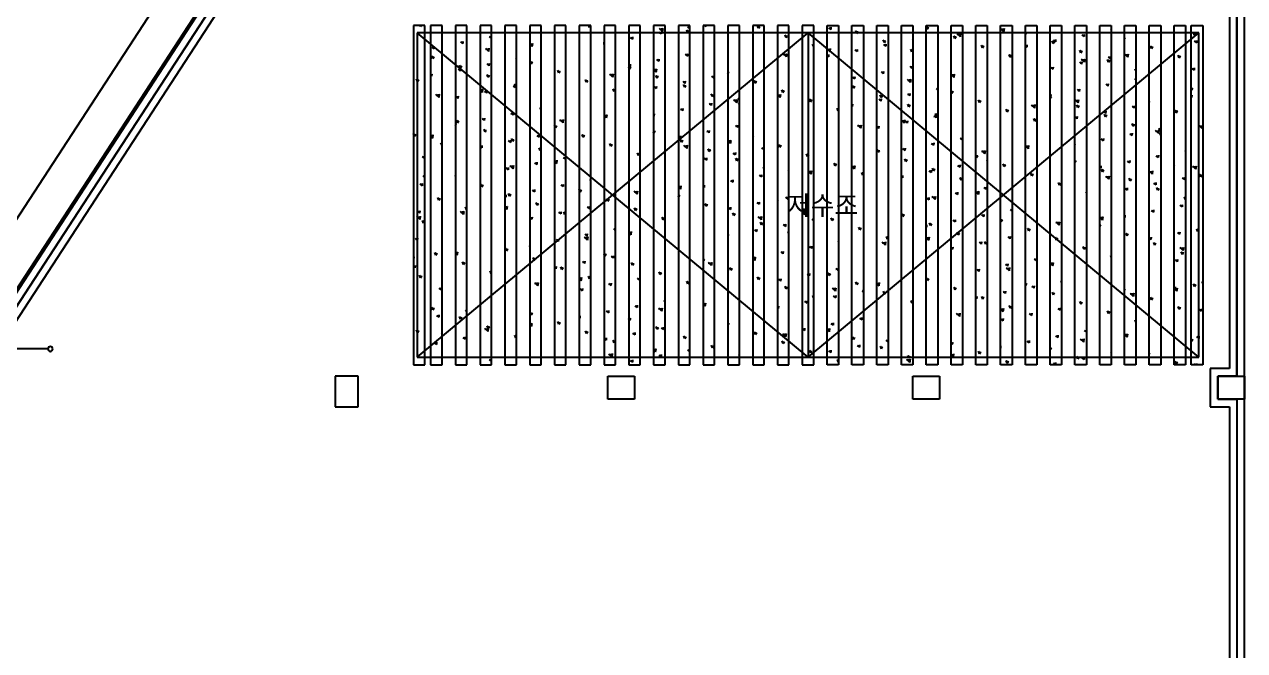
# Model space of a CAD drawing. Header units: millimetres. Extents: x -7718 to 421089, y 87466 to 341395.
# Drawn here: x 99750 to 131753, y 216916 to 233334 of the extents above; entities that cross this region are included whole.
import ezdxf
from ezdxf.enums import TextEntityAlignment as Align

# ---------------------------------------------------------------- set-up
doc = ezdxf.new("R2010")
doc.units = ezdxf.units.MM
doc.header["$LTSCALE"] = 200
doc.header["$MEASUREMENT"] = 0
doc.layers.add('e-plan', color=9, linetype='CONTINUOUS')
doc.layers.add('e-room-box', color=7, linetype='CONTINUOUS')
doc.styles.add('kiahn', font='HY울릉도L.TTF')

msp = doc.modelspace()

# ---------------------------------------------------------------- linework, layer by layer
at = {"layer": 'e-plan'}
for p, q in [((116967, 254959), (96652, 223795)), ((117509, 253959), (97534, 223317)), ((104889, 234509), (97578, 223293)), ((105128, 234509), (97755, 223197)), ((97755, 223197), (105128, 234509)), ((97931, 223102), (105236, 234309)), ((131553, 224109), (131553, 234109)), ((131553, 234109), (131553, 224109)), ((131753, 205409), (131753, 234109)), ((131353, 233909), (131353, 224309)), ((110253, 233309), (109953, 233309)), ((109953, 233309), (109953, 224409)), ((110138, 233277), (110126, 233309)), ((110138, 233277), (110159, 233309)), ((110170, 233304), (110157, 233309)), ((110253, 224409), (110253, 233309)), ((110703, 233309), (110403, 233309)), ((110403, 233309), (110403, 224409)), ((110703, 224409), (110703, 233309)), ((111353, 233309), (111053, 233309)), ((111053, 233309), (111053, 224409)), ((111353, 224409), (111353, 233309)), ((112003, 233309), (111703, 233309)), ((111703, 233309), (111703, 224409)), ((112003, 224409), (112003, 233309)), ((112653, 233309), (112353, 233309)), ((112353, 233309), (112353, 224409)), ((112653, 224409), (112653, 233309)), ((113303, 233309), (113003, 233309)), ((113003, 233309), (113003, 224409)), ((113303, 224409), (113303, 233309)), ((113953, 233309), (113653, 233309)), ((113653, 233309), (113653, 224409)), ((113953, 224409), (113953, 233309)), ((114603, 233309), (114303, 233309)), ((114303, 233309), (114303, 224409)), ((114601, 233281), (114540, 233302)), ((114569, 233255), (114549, 233309)), ((114569, 233255), (114603, 233304)), ((114603, 224409), (114603, 233309)), ((115253, 233309), (114953, 233309)), ((114953, 233309), (114953, 224409)), ((115253, 224409), (115253, 233309)), ((115903, 233309), (115603, 233309)), ((115603, 233309), (115603, 224409)), ((115903, 224409), (115903, 233309)), ((116553, 233309), (116253, 233309)), ((116253, 233309), (116253, 224409)), ((116553, 224409), (116553, 233309)), ((117203, 233309), (116903, 233309)), ((116903, 233309), (116903, 224409)), ((117203, 224409), (117203, 233309)), ((117853, 233309), (117553, 233309)), ((117553, 233309), (117553, 224409)), ((117627, 233283), (117600, 233309)), ((117627, 233283), (117631, 233309)), ((117853, 224409), (117853, 233309)), ((118503, 233309), (118203, 233309)), ((118203, 233309), (118203, 224409)), ((118503, 224409), (118503, 233309)), ((119153, 233309), (118853, 233309)), ((118853, 233309), (118853, 224409)), ((119000, 233232), (118973, 233302)), ((119153, 224409), (119153, 233309)), ((119803, 233309), (119503, 233309)), ((119503, 233309), (119503, 224409)), ((119803, 224409), (119803, 233309)), ((120453, 233309), (120153, 233309)), ((120153, 233309), (120153, 224409)), ((120453, 224409), (120453, 233309)), ((120803, 233309), (121103, 233309)), ((120803, 224409), (120803, 233309)), ((121103, 233309), (121103, 224409)), ((121453, 233309), (121753, 233309)), ((121453, 224409), (121453, 233309)), ((121753, 233309), (121753, 224409)), ((122103, 233309), (122403, 233309)), ((122103, 224409), (122103, 233309)), ((122403, 233309), (122403, 224409)), ((122753, 233309), (123053, 233309)), ((122753, 224409), (122753, 233309)), ((123053, 233309), (123053, 224409)), ((123403, 233309), (123703, 233309)), ((123403, 224409), (123403, 233309)), ((123703, 233309), (123703, 224409)), ((124053, 233309), (124353, 233309)), ((124053, 224409), (124053, 233309)), ((124353, 233309), (124353, 224409)), ((124703, 233309), (125003, 233309)), ((124703, 224409), (124703, 233309)), ((125003, 233309), (125003, 224409)), ((125353, 233309), (125653, 233309)), ((125353, 224409), (125353, 233309)), ((125653, 233309), (125653, 224409)), ((126003, 233309), (126303, 233309)), ((126003, 224409), (126003, 233309)), ((126303, 233309), (126303, 224409)), ((126653, 233309), (126953, 233309)), ((126653, 224409), (126653, 233309)), ((126953, 233309), (126953, 224409)), ((127303, 233309), (127603, 233309)), ((127303, 224409), (127303, 233309)), ((127603, 233309), (127603, 224409)), ((127953, 233309), (128253, 233309)), ((127953, 224409), (127953, 233309)), ((128253, 233309), (128253, 224409)), ((128603, 233309), (128903, 233309)), ((128603, 224409), (128603, 233309)), ((128903, 233309), (128903, 224409)), ((129253, 233309), (129553, 233309)), ((129253, 224409), (129253, 233309)), ((129553, 233309), (129553, 224409)), ((129903, 233309), (130203, 233309)), ((129903, 224409), (129903, 233309)), ((130203, 233309), (130203, 224409)), ((130353, 233309), (130653, 233309)), ((130353, 224409), (130353, 233309)), ((130653, 233309), (130653, 224409)), ((120303, 224609), (110053, 233109)), ((110053, 224609), (120303, 233109)), ((130553, 233109), (110053, 233109)), ((110053, 233109), (110053, 224609)), ((112003, 233004), (111946, 232993)), ((112003, 232971), (111949, 233016)), ((115704, 232944), (115647, 232993)), ((115704, 232944), (115710, 233004)), ((116459, 233120), (116397, 233108)), ((116457, 233083), (116399, 233131)), ((116496, 233216), (116401, 233204)), ((116487, 233150), (116406, 233228)), ((116457, 233083), (116462, 233143)), ((116487, 233150), (116501, 233239)), ((117179, 233148), (117118, 233169)), ((117147, 233122), (117121, 233192)), ((117147, 233122), (117181, 233171)), ((117203, 233257), (117149, 233247)), ((117203, 233227), (117151, 233270)), ((119032, 233259), (118971, 233279)), ((119000, 233232), (119034, 233282)), ((119757, 233015), (119696, 233036)), ((119726, 232989), (119699, 233059)), ((119726, 232989), (119759, 233038)), ((120158, 233097), (120153, 233096)), ((120155, 233060), (120153, 233062)), ((120155, 233060), (120160, 233119)), ((120303, 233109), (120303, 224609)), ((130553, 224609), (120303, 233109)), ((120303, 224609), (130553, 233109)), ((120910, 233235), (120847, 233224)), ((120907, 233198), (120850, 233247)), ((120907, 233198), (120912, 233258)), ((121610, 233126), (121549, 233146)), ((121578, 233099), (121552, 233169)), ((121578, 233099), (121612, 233149)), ((123463, 233236), (123403, 233256)), ((123431, 233209), (123404, 233279)), ((123431, 233209), (123465, 233259)), ((124188, 232993), (124127, 233013)), ((124157, 232966), (124130, 233036)), ((124157, 232966), (124190, 233016)), ((124308, 233076), (124213, 233065)), ((124299, 233011), (124218, 233089)), ((124299, 233011), (124313, 233100)), ((125447, 233209), (125353, 233198)), ((125439, 233143), (125358, 233221)), ((125439, 233143), (125453, 233232)), ((126041, 233103), (126003, 233116)), ((126009, 233076), (126003, 233094)), ((126009, 233076), (126043, 233126)), ((127554, 233050), (127491, 233038)), ((127551, 233013), (127494, 233061)), ((127551, 233013), (127556, 233072)), ((128253, 233178), (128244, 233177)), ((128253, 233194), (128246, 233200)), ((128603, 232966), (128621, 232993)), ((130472, 233080), (130411, 233100)), ((130440, 233053), (130414, 233123)), ((130440, 233053), (130474, 233103)), ((130553, 224609), (130553, 233109)), ((110505, 232727), (110442, 232716)), ((110502, 232690), (110444, 232739)), ((110502, 232690), (110507, 232750)), ((111257, 232866), (111194, 232854)), ((111254, 232829), (111197, 232877)), ((111254, 232829), (111259, 232889)), ((111937, 232685), (111842, 232674)), ((111929, 232620), (111848, 232698)), ((111929, 232620), (111943, 232709)), ((113077, 232818), (113003, 232809)), ((113069, 232752), (113003, 232816)), ((113069, 232752), (113082, 232841)), ((114953, 232810), (114957, 232865)), ((114955, 232843), (114953, 232842)), ((115707, 232981), (115645, 232970)), ((117853, 232671), (117838, 232669)), ((117853, 232682), (117841, 232692)), ((117853, 232922), (117843, 232925)), ((117853, 232930), (117846, 232948)), ((120453, 232782), (120421, 232792)), ((120451, 232745), (120424, 232815)), ((120451, 232745), (120453, 232748)), ((120881, 232613), (120803, 232688)), ((120889, 232679), (120803, 232669)), ((120881, 232613), (120894, 232702)), ((121596, 232620), (121539, 232668)), ((121596, 232620), (121602, 232680)), ((122335, 232882), (122274, 232903)), ((122304, 232856), (122277, 232926)), ((122352, 232796), (122289, 232784)), ((122349, 232759), (122291, 232807)), ((122304, 232856), (122337, 232905)), ((122349, 232759), (122354, 232818)), ((123029, 232612), (123002, 232682)), ((123053, 232925), (123041, 232923)), ((123053, 232938), (123043, 232946)), ((124913, 232749), (124852, 232770)), ((124882, 232723), (124855, 232793)), ((124882, 232723), (124915, 232772)), ((126047, 232735), (126003, 232772)), ((126050, 232772), (126003, 232763)), ((126047, 232735), (126052, 232795)), ((126766, 232860), (126705, 232880)), ((126735, 232833), (126708, 232903)), ((126735, 232833), (126768, 232883)), ((126802, 232911), (126739, 232899)), ((126799, 232874), (126742, 232922)), ((126799, 232874), (126804, 232934)), ((128619, 232970), (128603, 232975)), ((129344, 232727), (129283, 232747)), ((129313, 232700), (129286, 232770)), ((129313, 232700), (129346, 232750)), ((130500, 232887), (130437, 232876)), ((130497, 232850), (130440, 232899)), ((130497, 232850), (130502, 232910)), ((110492, 232464), (110432, 232484)), ((110461, 232437), (110434, 232507)), ((110461, 232437), (110494, 232487)), ((110703, 232542), (110702, 232542)), ((112653, 232418), (112636, 232415)), ((112653, 232426), (112638, 232438)), ((113070, 232331), (113010, 232351)), ((113039, 232304), (113012, 232374)), ((113039, 232304), (113073, 232354)), ((116397, 232403), (116334, 232391)), ((116394, 232366), (116336, 232414)), ((116394, 232366), (116399, 232426)), ((117149, 232542), (117086, 232530)), ((117146, 232505), (117089, 232553)), ((117146, 232505), (117151, 232564)), ((119749, 232546), (119654, 232535)), ((119741, 232480), (119660, 232558)), ((119741, 232480), (119755, 232569)), ((120847, 232518), (120803, 232510)), ((120844, 232481), (120803, 232516)), ((120844, 232481), (120850, 232541)), ((121599, 232657), (121537, 232645)), ((123053, 232642), (123000, 232659)), ((123029, 232612), (123053, 232648)), ((125638, 232506), (125578, 232526)), ((125607, 232479), (125580, 232549)), ((125607, 232479), (125640, 232529)), ((127491, 232616), (127431, 232637)), ((127488, 232295), (127431, 232344)), ((127460, 232590), (127433, 232660)), ((127460, 232590), (127493, 232639)), ((127561, 232407), (127466, 232396)), ((127553, 232341), (127472, 232419)), ((127488, 232295), (127494, 232355)), ((127553, 232341), (127567, 232430)), ((128216, 232373), (128156, 232393)), ((128185, 232346), (128158, 232416)), ((128244, 232471), (128181, 232459)), ((128241, 232434), (128183, 232482)), ((128185, 232346), (128218, 232396)), ((128241, 232434), (128246, 232494)), ((128701, 232539), (128606, 232528)), ((128692, 232474), (128611, 232552)), ((128692, 232474), (128706, 232563)), ((130069, 232483), (130009, 232504)), ((130038, 232457), (130011, 232527)), ((130038, 232457), (130071, 232506)), ((110439, 231973), (110444, 232033)), ((111194, 232149), (111131, 232137)), ((111191, 232112), (111134, 232160)), ((111217, 232221), (111157, 232241)), ((111186, 232194), (111159, 232264)), ((111186, 232194), (111220, 232244)), ((111191, 232112), (111197, 232172)), ((111946, 232288), (111884, 232276)), ((111943, 232251), (111886, 232299)), ((111943, 232251), (111949, 232310)), ((113795, 232088), (113735, 232108)), ((113764, 232061), (113737, 232131)), ((113764, 232061), (113798, 232111)), ((115182, 231950), (115101, 232028)), ((115182, 231950), (115196, 232039)), ((115645, 232264), (115603, 232256)), ((115642, 232227), (115603, 232260)), ((115648, 232198), (115603, 232213)), ((115617, 232171), (115603, 232209)), ((115617, 232171), (115651, 232221)), ((115642, 232227), (115647, 232287)), ((116322, 232083), (116253, 232149)), ((116330, 232148), (116253, 232139)), ((116322, 232083), (116336, 232172)), ((118203, 232049), (118229, 232088)), ((118226, 232065), (118203, 232073)), ((122289, 232078), (122226, 232067)), ((122286, 232041), (122228, 232090)), ((122286, 232041), (122291, 232101)), ((123041, 232217), (122978, 232205)), ((123038, 232180), (122981, 232228)), ((123038, 232180), (123043, 232240)), ((124134, 231944), (124053, 232021)), ((124134, 231944), (124148, 232032)), ((126739, 232194), (126676, 232182)), ((126736, 232157), (126679, 232205)), ((126736, 232157), (126742, 232216)), ((127491, 232332), (127429, 232321)), ((128903, 232143), (128881, 232150)), ((128903, 232122), (128883, 232173)), ((130437, 232170), (130375, 232158)), ((130435, 232133), (130377, 232181)), ((130435, 232133), (130440, 232193)), ((110090, 231867), (110029, 231887)), ((110058, 231840), (110031, 231910)), ((110058, 231840), (110092, 231890)), ((110442, 232010), (110403, 232003)), ((110439, 231973), (110403, 232004)), ((111942, 231977), (111882, 231998)), ((111911, 231951), (111884, 232021)), ((111911, 231951), (111945, 232000)), ((112636, 231709), (112573, 231697)), ((112633, 231672), (112575, 231720)), ((112653, 231739), (112607, 231754)), ((112636, 231707), (112610, 231777)), ((112633, 231672), (112638, 231732)), ((112636, 231707), (112653, 231731)), ((114521, 231844), (114460, 231865)), ((114489, 231818), (114462, 231888)), ((114489, 231818), (114523, 231867)), ((115190, 232016), (115095, 232005)), ((116373, 231955), (116313, 231975)), ((116342, 231928), (116315, 231998)), ((116331, 231649), (116336, 231708)), ((116342, 231928), (116376, 231978)), ((117086, 231824), (117023, 231813)), ((117083, 231787), (117026, 231836)), ((117099, 231711), (117038, 231732)), ((117067, 231685), (117040, 231755)), ((117067, 231685), (117101, 231734)), ((117083, 231787), (117089, 231847)), ((117838, 231963), (117776, 231951)), ((117836, 231926), (117778, 231974)), ((117836, 231926), (117841, 231986)), ((118952, 231822), (118891, 231842)), ((118920, 231795), (118893, 231865)), ((118920, 231795), (118954, 231845)), ((120803, 231949), (120807, 231955)), ((120804, 231932), (120803, 231932)), ((121530, 231689), (121469, 231709)), ((121498, 231662), (121471, 231732)), ((121537, 231940), (121474, 231928)), ((121534, 231903), (121476, 231951)), ((121498, 231662), (121532, 231712)), ((121534, 231903), (121539, 231962)), ((123002, 231877), (122907, 231865)), ((122994, 231811), (122913, 231889)), ((122994, 231811), (123008, 231900)), ((124142, 232009), (124053, 231999)), ((128181, 231754), (128118, 231742)), ((128178, 231717), (128120, 231765)), ((128178, 231717), (128183, 231777)), ((128903, 231887), (128870, 231881)), ((128903, 231879), (128873, 231904)), ((110632, 231485), (110537, 231474)), ((110624, 231420), (110543, 231498)), ((110624, 231420), (110638, 231509)), ((111131, 231432), (111069, 231420)), ((111129, 231395), (111071, 231443)), ((111129, 231395), (111134, 231454)), ((111772, 231618), (111703, 231610)), ((111763, 231552), (111703, 231611)), ((111763, 231552), (111777, 231641)), ((111884, 231570), (111821, 231559)), ((111881, 231533), (111823, 231582)), ((111881, 231533), (111886, 231593)), ((115246, 231601), (115185, 231621)), ((115214, 231574), (115188, 231644)), ((115214, 231574), (115248, 231624)), ((116334, 231686), (116271, 231674)), ((116331, 231649), (116274, 231697)), ((117824, 231468), (117763, 231488)), ((117793, 231441), (117766, 231511)), ((117793, 231441), (117826, 231491)), ((118503, 231366), (118467, 231396)), ((119575, 231413), (119503, 231483)), ((119583, 231479), (119503, 231469)), ((119575, 231413), (119589, 231502)), ((119677, 231578), (119616, 231599)), ((119645, 231552), (119619, 231622)), ((119645, 231552), (119679, 231601)), ((122255, 231445), (122194, 231465)), ((122223, 231418), (122197, 231489)), ((122223, 231418), (122257, 231468)), ((122223, 231324), (122228, 231384)), ((122978, 231500), (122916, 231488)), ((122975, 231463), (122918, 231511)), ((122975, 231463), (122981, 231523)), ((123703, 231633), (123668, 231627)), ((123703, 231623), (123670, 231650)), ((124076, 231529), (124053, 231591)), ((124108, 231555), (124053, 231574)), ((124076, 231529), (124110, 231579)), ((126676, 231476), (126653, 231472)), ((126674, 231439), (126653, 231457)), ((126686, 231422), (126653, 231434)), ((126654, 231396), (126653, 231401)), ((126654, 231396), (126688, 231445)), ((126674, 231439), (126679, 231499)), ((127429, 231615), (127366, 231603)), ((127426, 231578), (127368, 231626)), ((127426, 231578), (127431, 231638)), ((130392, 231643), (130353, 231656)), ((130360, 231616), (130353, 231636)), ((130375, 231453), (130353, 231449)), ((130372, 231416), (130353, 231432)), ((130360, 231616), (130394, 231666)), ((130372, 231416), (130377, 231476)), ((113303, 231126), (113263, 231119)), ((113303, 231110), (113265, 231142)), ((117023, 231107), (116961, 231095)), ((117021, 231070), (116963, 231118)), ((117021, 231070), (117026, 231130)), ((117776, 231246), (117713, 231234)), ((117773, 231209), (117715, 231257)), ((117773, 231209), (117778, 231269)), ((118444, 231346), (118349, 231335)), ((118436, 231281), (118355, 231359)), ((118436, 231281), (118450, 231370)), ((118503, 231380), (118465, 231373)), ((118503, 231240), (118488, 231245)), ((118503, 231237), (118491, 231268)), ((120402, 231335), (120341, 231355)), ((120371, 231308), (120344, 231378)), ((120371, 231308), (120404, 231358)), ((121103, 231100), (121067, 231112)), ((121096, 231065), (121069, 231135)), ((121096, 231065), (121103, 231075)), ((121474, 231222), (121453, 231218)), ((121471, 231185), (121453, 231201)), ((121471, 231185), (121476, 231245)), ((122226, 231361), (122163, 231349)), ((122223, 231324), (122166, 231372)), ((122980, 231202), (122919, 231222)), ((122949, 231175), (122922, 231245)), ((122949, 231175), (122982, 231225)), ((124833, 231312), (124772, 231332)), ((124802, 231285), (124775, 231355)), ((124802, 231285), (124835, 231335)), ((125558, 231069), (125498, 231089)), ((125527, 231042), (125500, 231112)), ((125527, 231042), (125560, 231092)), ((126256, 231207), (126161, 231196)), ((126248, 231141), (126166, 231219)), ((126248, 231141), (126261, 231230)), ((127395, 231340), (127303, 231329)), ((127387, 231274), (127306, 231352)), ((127411, 231179), (127350, 231199)), ((127380, 231152), (127353, 231222)), ((127380, 231152), (127413, 231202)), ((127387, 231274), (127401, 231363)), ((128870, 231175), (128808, 231164)), ((128867, 231138), (128810, 231187)), ((128867, 231138), (128873, 231198)), ((129253, 231292), (129266, 231312)), ((129264, 231289), (129253, 231293)), ((129989, 231046), (129929, 231066)), ((129958, 231019), (129931, 231089)), ((129958, 231019), (129991, 231069)), ((110403, 231032), (110414, 231050)), ((110412, 231027), (110403, 231030)), ((111137, 230784), (111077, 230804)), ((111106, 230757), (111079, 230827)), ((111106, 230757), (111140, 230807)), ((111821, 230853), (111758, 230841)), ((111818, 230816), (111761, 230864)), ((111818, 230816), (111823, 230876)), ((112573, 230992), (112510, 230980)), ((112570, 230955), (112513, 231003)), ((112570, 230955), (112575, 231015)), ((113885, 230816), (113790, 230805)), ((113877, 230750), (113796, 230828)), ((113877, 230750), (113891, 230839)), ((115025, 230948), (114953, 230940)), ((115017, 230883), (114953, 230945)), ((115017, 230883), (115031, 230972)), ((116271, 230968), (116253, 230965)), ((116268, 230931), (116253, 230945)), ((116268, 230931), (116274, 230991)), ((122829, 230744), (122753, 230817)), ((122837, 230809), (122753, 230799)), ((122829, 230744), (122843, 230833)), ((122915, 230782), (122853, 230771)), ((122913, 230746), (122855, 230794)), ((122913, 230746), (122918, 230805)), ((123668, 230921), (123605, 230910)), ((123665, 230884), (123607, 230933)), ((123703, 230959), (123645, 230979)), ((123674, 230932), (123647, 231002)), ((123665, 230884), (123670, 230944)), ((123674, 230932), (123703, 230975)), ((126283, 230826), (126223, 230846)), ((126252, 230799), (126225, 230869)), ((126252, 230799), (126285, 230849)), ((127366, 230898), (127303, 230886)), ((127363, 230861), (127306, 230909)), ((127363, 230861), (127368, 230921)), ((128118, 231036), (128055, 231025)), ((128115, 231000), (128058, 231048)), ((128136, 230936), (128076, 230956)), ((128105, 230909), (128078, 230979)), ((128105, 230909), (128138, 230959)), ((128115, 231000), (128120, 231059)), ((109978, 230403), (109953, 230470)), ((110009, 230430), (109953, 230449)), ((109978, 230403), (110012, 230453)), ((110458, 230353), (110472, 230442)), ((111069, 230714), (111053, 230711)), ((111066, 230677), (111053, 230688)), ((111066, 230677), (111071, 230737)), ((111862, 230540), (111802, 230561)), ((111831, 230514), (111804, 230584)), ((111831, 230514), (111865, 230563)), ((112653, 230673), (112651, 230672)), ((113260, 230376), (113202, 230425)), ((113260, 230376), (113265, 230436)), ((113715, 230651), (113655, 230671)), ((113684, 230624), (113657, 230694)), ((113684, 230624), (113718, 230674)), ((113953, 230541), (113952, 230540)), ((114440, 230407), (114380, 230427)), ((114409, 230380), (114382, 230451)), ((114409, 230380), (114443, 230430)), ((116293, 230517), (116253, 230531)), ((116262, 230491), (116253, 230516)), ((116262, 230491), (116296, 230540)), ((117713, 230528), (117650, 230517)), ((117710, 230492), (117653, 230540)), ((117710, 230492), (117715, 230551)), ((118465, 230667), (118402, 230656)), ((118462, 230630), (118405, 230679)), ((118462, 230630), (118467, 230690)), ((121697, 230677), (121602, 230666)), ((121689, 230611), (121608, 230689)), ((121689, 230611), (121703, 230700)), ((122160, 230607), (122103, 230655)), ((122163, 230644), (122103, 230633)), ((122160, 230607), (122166, 230667)), ((126953, 230601), (126948, 230603)), ((126953, 230619), (126950, 230626)), ((128807, 230458), (128745, 230446)), ((128805, 230421), (128747, 230469)), ((128861, 230693), (128801, 230713)), ((128830, 230666), (128803, 230736)), ((128805, 230421), (128810, 230481)), ((128830, 230666), (128863, 230716)), ((129509, 230538), (129414, 230526)), ((129501, 230472), (129420, 230550)), ((129553, 230595), (129497, 230585)), ((129553, 230563), (129499, 230608)), ((129501, 230472), (129515, 230561)), ((129553, 230461), (129526, 230469)), ((129553, 230429), (129528, 230492)), ((130649, 230670), (130554, 230659)), ((130641, 230605), (130560, 230682)), ((130641, 230605), (130653, 230681)), ((110466, 230418), (110403, 230411)), ((110458, 230353), (110403, 230406)), ((110703, 230197), (110674, 230207)), ((110703, 230162), (110676, 230230)), ((111755, 230099), (111703, 230143)), ((111758, 230136), (111703, 230126)), ((111755, 230099), (111760, 230159)), ((112510, 230275), (112448, 230263)), ((112507, 230238), (112450, 230286)), ((112507, 230238), (112513, 230297)), ((112588, 230297), (112527, 230317)), ((112556, 230270), (112529, 230340)), ((112556, 230270), (112590, 230320)), ((113262, 230413), (113200, 230402)), ((115166, 230164), (115105, 230184)), ((115134, 230137), (115107, 230207)), ((115134, 230137), (115168, 230187)), ((116958, 230353), (116903, 230399)), ((116961, 230390), (116903, 230379)), ((116958, 230353), (116963, 230413)), ((117019, 230274), (116958, 230294)), ((116987, 230247), (116960, 230317)), ((116987, 230247), (117021, 230297)), ((117139, 230146), (117044, 230135)), ((117131, 230081), (117049, 230159)), ((117131, 230081), (117144, 230170)), ((118278, 230279), (118203, 230270)), ((118270, 230213), (118203, 230278)), ((118270, 230213), (118284, 230302)), ((118853, 230376), (118874, 230407)), ((118871, 230384), (118853, 230391)), ((119597, 230141), (119536, 230161)), ((119565, 230114), (119538, 230184)), ((119565, 230114), (119599, 230164)), ((123605, 230204), (123542, 230192)), ((123602, 230167), (123545, 230215)), ((123602, 230167), (123607, 230227)), ((124353, 230342), (124294, 230331)), ((124353, 230307), (124297, 230354)), ((126082, 230074), (126003, 230151)), ((126090, 230140), (126003, 230130)), ((126082, 230074), (126096, 230163)), ((127303, 230171), (127305, 230203)), ((127303, 230180), (127303, 230180)), ((128055, 230319), (127993, 230308)), ((128052, 230282), (127995, 230331)), ((128052, 230282), (128058, 230342)), ((110253, 229858), (110191, 229847)), ((110251, 229821), (110193, 229870)), ((110251, 229821), (110253, 229842)), ((113303, 230057), (113252, 230074)), ((113281, 230027), (113255, 230097)), ((113281, 230027), (113303, 230058)), ((113952, 229835), (113889, 229823)), ((113949, 229798), (113892, 229846)), ((113949, 229798), (113953, 229839)), ((115891, 229921), (115830, 229941)), ((115860, 229894), (115833, 229964)), ((115860, 229894), (115893, 229944)), ((117650, 229811), (117587, 229800)), ((117647, 229774), (117590, 229823)), ((117647, 229774), (117652, 229834)), ((117744, 230031), (117683, 230051)), ((117712, 230004), (117686, 230074)), ((117712, 230004), (117746, 230054)), ((118402, 229950), (118340, 229938)), ((118399, 229913), (118342, 229961)), ((118399, 229913), (118405, 229973)), ((118469, 229788), (118408, 229808)), ((118438, 229761), (118411, 229831)), ((118438, 229761), (118471, 229811)), ((119153, 230088), (119092, 230077)), ((119152, 230052), (119094, 230100)), ((119152, 230052), (119153, 230063)), ((120322, 229898), (120261, 229918)), ((120290, 229871), (120264, 229941)), ((120290, 229871), (120324, 229921)), ((122103, 229946), (122103, 229949)), ((122175, 230008), (122114, 230028)), ((122143, 229981), (122117, 230051)), ((122143, 229981), (122177, 230031)), ((122853, 230065), (122790, 230054)), ((122850, 230028), (122792, 230077)), ((122900, 229765), (122839, 229785)), ((122869, 229738), (122842, 229808)), ((122850, 230028), (122855, 230088)), ((122869, 229738), (122902, 229788)), ((124721, 229848), (124703, 229898)), ((124753, 229875), (124703, 229892)), ((124721, 229848), (124755, 229898)), ((124951, 230007), (124856, 229996)), ((124943, 229942), (124861, 230020)), ((124943, 229942), (124956, 230031)), ((129497, 229879), (129434, 229868)), ((129494, 229843), (129437, 229891)), ((129494, 229843), (129499, 229902)), ((130203, 230010), (130186, 230007)), ((130203, 230018), (130189, 230030)), ((111353, 229473), (111345, 229472)), ((111353, 229494), (111351, 229496)), ((112448, 229557), (112385, 229546)), ((112445, 229520), (112387, 229569)), ((112445, 229520), (112450, 229580)), ((112580, 229616), (112485, 229605)), ((112572, 229551), (112491, 229628)), ((112572, 229551), (112586, 229639)), ((113200, 229696), (113137, 229684)), ((113197, 229659), (113139, 229707)), ((113197, 229659), (113202, 229719)), ((113720, 229749), (113653, 229741)), ((113712, 229683), (113653, 229740)), ((113712, 229683), (113725, 229772)), ((119153, 229558), (119134, 229565)), ((119153, 229544), (119136, 229588)), ((119803, 229503), (119781, 229499)), ((119803, 229506), (119784, 229522)), ((120392, 229477), (120297, 229466)), ((120384, 229411), (120303, 229489)), ((120384, 229411), (120398, 229500)), ((121047, 229655), (120986, 229675)), ((121016, 229628), (120989, 229698)), ((121016, 229628), (121049, 229678)), ((121524, 229544), (121453, 229612)), ((121532, 229609), (121453, 229600)), ((121524, 229544), (121537, 229633)), ((123542, 229487), (123479, 229475)), ((123539, 229450), (123482, 229498)), ((123539, 229450), (123545, 229510)), ((123625, 229521), (123565, 229542)), ((123594, 229495), (123567, 229565)), ((123594, 229495), (123627, 229544)), ((124294, 229625), (124232, 229614)), ((124291, 229589), (124234, 229637)), ((124291, 229589), (124297, 229648)), ((125003, 229756), (124984, 229753)), ((125003, 229762), (124986, 229776)), ((125478, 229632), (125417, 229652)), ((125447, 229605), (125420, 229675)), ((125447, 229605), (125480, 229655)), ((127303, 229720), (127333, 229765)), ((127331, 229742), (127303, 229751)), ((127993, 229602), (127953, 229595)), ((127990, 229565), (127953, 229596)), ((127990, 229565), (127995, 229625)), ((128056, 229499), (127996, 229519)), ((128025, 229472), (127998, 229542)), ((128025, 229472), (128058, 229522)), ((128745, 229741), (128682, 229729)), ((128742, 229704), (128684, 229752)), ((128742, 229704), (128747, 229764)), ((129344, 229470), (129253, 229460)), ((129336, 229405), (129254, 229483)), ((129336, 229405), (129349, 229494)), ((129903, 229619), (129911, 229632)), ((129909, 229609), (129903, 229611)), ((130483, 229603), (130388, 229592)), ((130475, 229537), (130394, 229615)), ((130475, 229537), (130489, 229626)), ((110188, 229104), (110131, 229152)), ((110188, 229104), (110193, 229164)), ((110253, 229345), (110206, 229340)), ((110253, 229324), (110212, 229363)), ((111053, 229359), (111059, 229369)), ((111057, 229346), (111053, 229348)), ((111751, 229076), (111724, 229146)), ((114603, 229249), (114579, 229245)), ((114603, 229249), (114581, 229268)), ((118340, 229233), (118277, 229221)), ((118337, 229196), (118279, 229244)), ((118337, 229196), (118342, 229256)), ((119092, 229371), (119029, 229360)), ((119089, 229335), (119031, 229383)), ((119089, 229335), (119094, 229394)), ((121753, 229418), (121712, 229431)), ((121741, 229384), (121714, 229454)), ((121741, 229384), (121753, 229402)), ((122790, 229348), (122753, 229341)), ((122787, 229311), (122753, 229340)), ((122787, 229311), (122792, 229371)), ((124350, 229278), (124290, 229298)), ((124319, 229251), (124292, 229321)), ((124319, 229251), (124352, 229301)), ((126203, 229388), (126143, 229409)), ((126172, 229362), (126145, 229432)), ((126172, 229362), (126205, 229411)), ((126928, 229145), (126868, 229165)), ((126897, 229118), (126870, 229188)), ((126897, 229118), (126930, 229168)), ((128204, 229338), (128109, 229327)), ((128196, 229272), (128115, 229350)), ((128196, 229272), (128210, 229361)), ((128781, 229255), (128721, 229276)), ((128750, 229229), (128723, 229299)), ((128750, 229229), (128783, 229278)), ((129434, 229162), (129371, 229151)), ((129431, 229125), (129374, 229174)), ((129431, 229125), (129437, 229185)), ((130186, 229301), (130124, 229289)), ((130184, 229264), (130126, 229312)), ((130184, 229264), (130189, 229324)), ((130634, 229366), (130574, 229386)), ((130603, 229339), (130576, 229409)), ((130603, 229339), (130636, 229389)), ((110191, 229141), (110128, 229129)), ((111782, 229103), (111722, 229123)), ((111751, 229076), (111785, 229126)), ((112385, 228840), (112353, 228834)), ((112382, 228803), (112353, 228828)), ((112382, 228803), (112387, 228863)), ((112507, 228860), (112447, 228880)), ((112476, 228833), (112449, 228903)), ((112476, 228833), (112510, 228883)), ((113137, 228979), (113074, 228967)), ((113134, 228942), (113077, 228990)), ((113134, 228942), (113139, 229002)), ((113889, 229117), (113826, 229106)), ((113886, 229081), (113829, 229129)), ((113886, 229081), (113892, 229140)), ((114329, 228943), (114303, 229012)), ((114360, 228970), (114303, 228989)), ((114329, 228943), (114363, 228993)), ((115833, 228947), (115739, 228936)), ((115825, 228881), (115744, 228959)), ((115825, 228881), (115839, 228970)), ((116973, 229079), (116903, 229071)), ((116965, 229014), (116903, 229074)), ((116938, 228837), (116903, 228849)), ((116907, 228810), (116903, 228822)), ((116907, 228810), (116941, 228860)), ((116965, 229014), (116979, 229103)), ((117587, 229094), (117553, 229088)), ((117584, 229057), (117553, 229084)), ((117584, 229057), (117590, 229117)), ((123637, 228742), (123651, 228831)), ((124232, 228908), (124169, 228897)), ((124229, 228871), (124171, 228920)), ((124229, 228871), (124234, 228931)), ((124777, 228874), (124703, 228946)), ((124785, 228940), (124703, 228930)), ((124777, 228874), (124791, 228963)), ((124984, 229047), (124921, 229035)), ((124981, 229010), (124923, 229058)), ((124981, 229010), (124986, 229070)), ((127603, 228919), (127593, 228922)), ((127603, 228926), (127595, 228945)), ((128682, 229023), (128619, 229012)), ((128679, 228987), (128622, 229035)), ((128679, 228987), (128684, 229046)), ((129506, 229012), (129446, 229032)), ((129475, 228985), (129448, 229055)), ((129475, 228985), (129509, 229035)), ((110655, 228750), (110594, 228770)), ((110623, 228723), (110596, 228793)), ((110623, 228723), (110657, 228773)), ((111353, 228515), (111319, 228526)), ((111348, 228479), (111322, 228550)), ((112415, 228549), (112353, 228542)), ((112406, 228483), (112353, 228535)), ((112406, 228483), (112420, 228572)), ((113233, 228616), (113172, 228637)), ((113201, 228590), (113174, 228660)), ((113201, 228590), (113235, 228639)), ((114579, 228539), (114516, 228527)), ((114576, 228502), (114518, 228550)), ((114576, 228502), (114581, 228562)), ((114603, 228803), (114599, 228803)), ((115085, 228727), (115025, 228747)), ((115054, 228700), (115027, 228770)), ((115054, 228700), (115088, 228750)), ((115811, 228483), (115750, 228504)), ((115779, 228457), (115753, 228527)), ((115779, 228457), (115813, 228506)), ((117664, 228594), (117603, 228614)), ((117632, 228567), (117605, 228637)), ((117632, 228567), (117666, 228617)), ((118277, 228515), (118214, 228504)), ((118274, 228479), (118216, 228527)), ((118274, 228479), (118279, 228538)), ((119029, 228654), (118966, 228643)), ((119026, 228617), (118969, 228666)), ((119026, 228617), (119031, 228677)), ((119503, 228703), (119519, 228727)), ((119516, 228704), (119503, 228709)), ((119781, 228793), (119718, 228781)), ((119778, 228756), (119721, 228804)), ((119778, 228756), (119784, 228816)), ((120210, 228434), (120184, 228504)), ((123479, 228769), (123417, 228758)), ((123477, 228733), (123419, 228781)), ((123477, 228733), (123482, 228792)), ((123645, 228807), (123550, 228796)), ((123637, 228742), (123556, 228820)), ((130124, 228584), (130061, 228572)), ((130121, 228547), (130063, 228595)), ((130121, 228547), (130126, 228607)), ((130203, 228778), (130171, 228789)), ((130200, 228742), (130173, 228812)), ((130200, 228742), (130203, 228746)), ((110135, 228284), (110040, 228273)), ((110127, 228218), (110046, 228296)), ((110128, 228424), (110065, 228412)), ((110125, 228387), (110068, 228435)), ((110125, 228387), (110131, 228447)), ((110127, 228218), (110141, 228307)), ((110221, 228126), (110194, 228196)), ((111275, 228416), (111180, 228405)), ((111267, 228351), (111186, 228429)), ((111267, 228351), (111281, 228440)), ((111348, 228479), (111353, 228486)), ((113074, 228261), (113012, 228250)), ((113071, 228225), (113014, 228273)), ((113071, 228225), (113077, 228284)), ((113826, 228400), (113764, 228389)), ((113824, 228363), (113766, 228412)), ((113824, 228363), (113829, 228423)), ((113953, 228375), (113897, 228393)), ((113926, 228346), (113900, 228416)), ((113926, 228346), (113953, 228385)), ((116536, 228240), (116475, 228260)), ((116505, 228213), (116478, 228283)), ((116505, 228213), (116538, 228263)), ((118389, 228350), (118328, 228371)), ((118357, 228324), (118331, 228394)), ((118357, 228324), (118391, 228373)), ((119087, 228277), (118992, 228266)), ((119079, 228212), (118998, 228289)), ((119079, 228212), (119093, 228300)), ((120227, 228410), (120153, 228401)), ((120218, 228344), (120153, 228407)), ((120242, 228461), (120181, 228481)), ((120210, 228434), (120244, 228484)), ((120218, 228344), (120232, 228433)), ((120453, 228211), (120408, 228203)), ((120453, 228190), (120410, 228226)), ((120967, 228217), (120906, 228238)), ((120936, 228191), (120909, 228261)), ((120936, 228191), (120969, 228240)), ((122820, 228328), (122759, 228348)), ((122788, 228301), (122762, 228371)), ((122788, 228301), (122822, 228351)), ((124169, 228191), (124106, 228179)), ((124166, 228154), (124109, 228202)), ((124166, 228154), (124171, 228214)), ((124921, 228330), (124858, 228318)), ((124918, 228293), (124861, 228341)), ((124918, 228293), (124923, 228353)), ((125398, 228195), (125353, 228210)), ((125367, 228168), (125353, 228204)), ((125367, 228168), (125400, 228218)), ((125653, 228465), (125611, 228457)), ((125653, 228447), (125613, 228480)), ((128030, 228205), (127953, 228280)), ((128038, 228270), (127953, 228260)), ((128030, 228205), (128044, 228294)), ((128619, 228306), (128603, 228303)), ((128616, 228269), (128603, 228281)), ((128616, 228269), (128622, 228329)), ((129371, 228445), (129309, 228433)), ((129369, 228408), (129311, 228456)), ((129369, 228408), (129374, 228468)), ((110252, 228153), (110191, 228173)), ((110221, 228126), (110253, 228173)), ((115253, 227958), (115205, 227949)), ((115253, 227934), (115208, 227972)), ((115668, 227879), (115603, 227872)), ((115660, 227814), (115603, 227869)), ((115660, 227814), (115674, 227903)), ((117203, 228016), (117201, 228017)), ((117853, 228133), (117852, 228133)), ((118966, 227937), (118904, 227925)), ((118963, 227900), (118906, 227948)), ((118963, 227900), (118969, 227960)), ((119114, 228107), (119053, 228127)), ((119083, 228080), (119056, 228150)), ((119083, 228080), (119116, 228130)), ((119718, 228076), (119656, 228064)), ((119716, 228039), (119658, 228087)), ((119716, 228039), (119721, 228099)), ((119803, 227876), (119779, 227884)), ((119803, 227851), (119781, 227907)), ((121692, 227974), (121632, 227994)), ((121661, 227947), (121634, 228017)), ((121661, 227947), (121694, 227997)), ((123417, 228052), (123403, 228050)), ((123414, 228015), (123403, 228025)), ((123414, 228015), (123419, 228075)), ((123545, 228084), (123484, 228105)), ((123514, 228058), (123487, 228128)), ((123514, 228058), (123547, 228107)), ((124270, 227841), (124210, 227861)), ((124239, 227814), (124212, 227884)), ((124239, 227814), (124272, 227864)), ((126123, 227951), (126062, 227972)), ((126092, 227925), (126065, 227995)), ((126092, 227925), (126125, 227974)), ((126303, 227879), (126300, 227878)), ((126303, 227901), (126302, 227901)), ((126899, 228138), (126804, 228127)), ((126891, 228072), (126810, 228150)), ((126891, 228072), (126905, 228161)), ((127953, 228047), (127978, 228085)), ((127976, 228062), (127953, 228069)), ((128670, 227792), (128643, 227862)), ((130061, 227866), (129998, 227855)), ((130058, 227830), (130001, 227878)), ((130058, 227830), (130063, 227889)), ((130554, 227929), (130493, 227949)), ((130523, 227902), (130496, 227972)), ((130523, 227902), (130556, 227952)), ((110065, 227706), (110003, 227695)), ((110063, 227670), (110005, 227718)), ((110063, 227670), (110068, 227729)), ((111703, 227686), (111705, 227689)), ((113011, 227544), (113003, 227543)), ((113009, 227507), (113014, 227567)), ((113303, 227604), (113294, 227603)), ((113303, 227623), (113299, 227626)), ((113764, 227683), (113701, 227671)), ((113761, 227646), (113703, 227694)), ((113761, 227646), (113766, 227706)), ((114528, 227747), (114433, 227736)), ((114520, 227681), (114439, 227759)), ((114516, 227822), (114453, 227810)), ((114513, 227785), (114456, 227833)), ((114513, 227785), (114518, 227845)), ((114520, 227681), (114534, 227770)), ((118214, 227798), (118203, 227796)), ((118211, 227761), (118203, 227769)), ((118211, 227761), (118216, 227821)), ((121103, 227625), (121097, 227624)), ((121103, 227645), (121100, 227647)), ((122340, 227608), (122245, 227597)), ((122332, 227542), (122251, 227620)), ((122332, 227542), (122346, 227631)), ((122403, 227736), (122357, 227751)), ((122386, 227704), (122359, 227774)), ((122386, 227704), (122403, 227729)), ((123472, 227675), (123403, 227741)), ((123480, 227740), (123403, 227731)), ((123472, 227675), (123486, 227764)), ((124858, 227612), (124796, 227601)), ((124855, 227576), (124798, 227624)), ((124855, 227576), (124861, 227635)), ((124995, 227598), (124935, 227618)), ((124964, 227571), (124937, 227641)), ((124964, 227571), (124997, 227621)), ((125610, 227751), (125548, 227740)), ((125608, 227714), (125550, 227763)), ((125608, 227714), (125613, 227774)), ((126848, 227708), (126788, 227728)), ((126817, 227681), (126790, 227751)), ((126817, 227681), (126850, 227731)), ((128701, 227818), (128641, 227839)), ((128670, 227792), (128703, 227841)), ((129306, 227691), (129253, 227735)), ((129309, 227728), (129253, 227717)), ((129306, 227691), (129311, 227751)), ((129426, 227575), (129366, 227595)), ((129395, 227548), (129368, 227618)), ((129395, 227548), (129428, 227598)), ((109962, 227151), (109975, 227240)), ((110574, 227312), (110514, 227333)), ((110543, 227286), (110516, 227356)), ((110543, 227286), (110577, 227335)), ((111109, 227349), (111053, 227342)), ((111101, 227283), (111053, 227330)), ((111101, 227283), (111115, 227372)), ((112427, 227423), (112367, 227443)), ((112396, 227396), (112369, 227466)), ((112396, 227396), (112430, 227446)), ((113009, 227507), (113003, 227512)), ((113121, 227153), (113094, 227223)), ((114974, 227263), (114953, 227319)), ((115005, 227290), (114953, 227307)), ((114974, 227263), (115008, 227313)), ((115205, 227243), (115143, 227232)), ((115202, 227206), (115145, 227255)), ((115202, 227206), (115208, 227266)), ((115903, 227372), (115895, 227370)), ((115903, 227389), (115897, 227393)), ((118901, 227183), (118853, 227223)), ((118901, 227183), (118906, 227243)), ((118913, 227144), (118927, 227233)), ((119656, 227358), (119593, 227347)), ((119653, 227322), (119595, 227370)), ((119653, 227322), (119658, 227381)), ((120408, 227497), (120345, 227486)), ((120405, 227460), (120348, 227509)), ((120405, 227460), (120410, 227520)), ((124103, 227437), (124053, 227479)), ((124106, 227474), (124053, 227464)), ((124103, 227437), (124108, 227497)), ((127573, 227465), (127513, 227485)), ((127542, 227438), (127515, 227508)), ((127542, 227438), (127576, 227488)), ((128253, 227237), (128238, 227242)), ((128253, 227233), (128240, 227265)), ((130152, 227468), (130057, 227457)), ((130144, 227403), (130063, 227481)), ((130151, 227332), (130091, 227352)), ((130120, 227305), (130093, 227375)), ((130120, 227305), (130154, 227355)), ((130144, 227403), (130158, 227492)), ((109970, 227216), (109953, 227214)), ((109962, 227151), (109953, 227160)), ((110000, 226952), (109953, 226992)), ((110003, 226989), (109953, 226980)), ((110000, 226952), (110005, 227012)), ((110703, 227118), (110692, 227116)), ((110703, 227133), (110695, 227139)), ((111300, 227069), (111239, 227089)), ((111268, 227042), (111241, 227112)), ((111268, 227042), (111302, 227092)), ((113152, 227179), (113092, 227200)), ((113121, 227153), (113155, 227202)), ((113698, 226929), (113653, 226967)), ((113701, 226966), (113653, 226957)), ((113698, 226929), (113703, 226989)), ((113878, 226936), (113817, 226956)), ((113846, 226909), (113820, 226979)), ((113846, 226909), (113880, 226959)), ((114453, 227104), (114390, 227093)), ((114450, 227068), (114393, 227116)), ((114450, 227068), (114455, 227127)), ((115731, 227046), (115670, 227067)), ((115699, 227020), (115672, 227090)), ((115699, 227020), (115733, 227069)), ((116553, 226934), (116547, 226934)), ((117553, 227130), (117586, 227180)), ((117583, 227157), (117553, 227167)), ((117782, 227077), (117687, 227066)), ((117774, 227012), (117692, 227090)), ((117774, 227012), (117787, 227101)), ((118309, 226913), (118248, 226934)), ((118277, 226887), (118251, 226957)), ((118277, 226887), (118311, 226936)), ((118903, 227220), (118853, 227210)), ((118921, 227210), (118853, 227202)), ((118913, 227144), (118853, 227202)), ((120153, 227030), (120164, 227047)), ((120162, 227024), (120153, 227027)), ((121097, 226919), (121035, 226907)), ((121094, 226882), (121037, 226930)), ((121094, 226882), (121100, 226942)), ((124793, 226858), (124735, 226907)), ((124793, 226858), (124798, 226918)), ((125548, 227034), (125485, 227022)), ((125545, 226997), (125487, 227045)), ((125594, 226938), (125499, 226927)), ((125586, 226872), (125504, 226950)), ((125545, 226997), (125550, 227057)), ((125586, 226872), (125599, 226961)), ((126300, 227173), (126237, 227161)), ((126297, 227136), (126240, 227184)), ((126297, 227136), (126302, 227196)), ((126725, 227005), (126653, 227075)), ((126733, 227071), (126653, 227061)), ((126725, 227005), (126739, 227094)), ((129998, 227149), (129935, 227138)), ((129995, 227112), (129938, 227161)), ((129995, 227112), (130000, 227172)), ((110172, 226716), (110111, 226736)), ((110141, 226689), (110114, 226759)), ((110141, 226689), (110174, 226739)), ((112003, 226833), (111964, 226846)), ((111993, 226799), (111967, 226869)), ((111993, 226799), (112003, 226813)), ((114363, 226680), (114303, 226673)), ((114355, 226614), (114303, 226664)), ((114355, 226614), (114369, 226703)), ((114603, 226693), (114542, 226713)), ((114572, 226666), (114545, 226736)), ((114572, 226666), (114603, 226712)), ((115895, 226665), (115832, 226653)), ((115892, 226628), (115834, 226676)), ((115892, 226628), (115897, 226688)), ((116456, 226803), (116395, 226823)), ((116424, 226776), (116398, 226846)), ((116424, 226776), (116458, 226826)), ((117150, 226533), (117123, 226603)), ((117150, 226533), (117183, 226583)), ((119034, 226670), (118973, 226690)), ((119003, 226643), (118976, 226713)), ((119003, 226643), (119036, 226693)), ((119593, 226641), (119530, 226630)), ((119590, 226604), (119533, 226653)), ((119590, 226604), (119595, 226664)), ((120345, 226780), (120282, 226768)), ((120342, 226743), (120285, 226791)), ((120342, 226743), (120347, 226803)), ((120887, 226780), (120826, 226801)), ((120855, 226754), (120829, 226824)), ((120855, 226754), (120889, 226803)), ((123465, 226647), (123404, 226667)), ((123434, 226620), (123407, 226690)), ((123434, 226620), (123467, 226670)), ((124796, 226895), (124733, 226884)), ((126953, 226587), (126927, 226583)), ((126953, 226586), (126929, 226606)), ((130653, 226561), (130627, 226582)), ((110692, 226411), (110629, 226399)), ((110689, 226374), (110632, 226422)), ((110689, 226374), (110694, 226434)), ((112003, 226405), (111989, 226403)), ((112003, 226419), (111994, 226427)), ((113223, 226547), (113128, 226536)), ((113215, 226481), (113134, 226559)), ((113215, 226481), (113229, 226570)), ((114390, 226387), (114328, 226376)), ((114387, 226350), (114330, 226399)), ((114387, 226350), (114393, 226410)), ((115143, 226526), (115080, 226514)), ((115140, 226489), (115082, 226537)), ((115140, 226489), (115145, 226549)), ((117181, 226560), (117120, 226580)), ((117853, 226334), (117846, 226337)), ((117853, 226347), (117848, 226360)), ((119759, 226427), (119698, 226447)), ((119728, 226400), (119701, 226470)), ((119728, 226400), (119761, 226450)), ((119803, 226264), (119801, 226264)), ((121035, 226408), (120940, 226397)), ((121027, 226342), (120946, 226420)), ((121027, 226342), (121041, 226431)), ((121612, 226537), (121551, 226557)), ((121581, 226510), (121554, 226580)), ((121581, 226510), (121614, 226560)), ((121753, 226334), (121724, 226329)), ((121753, 226330), (121726, 226352)), ((122175, 226540), (122103, 226532)), ((122167, 226475), (122103, 226536)), ((122167, 226475), (122180, 226564)), ((122337, 226294), (122277, 226314)), ((122306, 226267), (122279, 226337)), ((122306, 226267), (122339, 226317)), ((124190, 226404), (124129, 226424)), ((124159, 226377), (124132, 226447)), ((124159, 226377), (124192, 226427)), ((125485, 226317), (125422, 226305)), ((125482, 226280), (125425, 226328)), ((125482, 226280), (125487, 226340)), ((126043, 226514), (126003, 226528)), ((126012, 226487), (126003, 226511)), ((126012, 226487), (126045, 226537)), ((126237, 226455), (126174, 226444)), ((126234, 226419), (126177, 226467)), ((126234, 226419), (126240, 226478)), ((126768, 226271), (126708, 226291)), ((126737, 226244), (126710, 226314)), ((126737, 226244), (126770, 226294)), ((128603, 226374), (128623, 226404)), ((128621, 226381), (128603, 226387)), ((128847, 226269), (128752, 226258)), ((128839, 226203), (128758, 226281)), ((128839, 226203), (128853, 226292)), ((129935, 226432), (129903, 226426)), ((129932, 226395), (129903, 226420)), ((129979, 226336), (129903, 226409)), ((129987, 226401), (129903, 226391)), ((129932, 226395), (129938, 226455)), ((129979, 226336), (129992, 226425)), ((130474, 226491), (130413, 226512)), ((130443, 226465), (130416, 226535)), ((130443, 226465), (130476, 226514)), ((130653, 226564), (130625, 226559)), ((115832, 225947), (115769, 225936)), ((115829, 225911), (115772, 225959)), ((115829, 225911), (115834, 225970)), ((116553, 226080), (116521, 226075)), ((116553, 226073), (116524, 226098)), ((117616, 226010), (117553, 226003)), ((117608, 225944), (117553, 225998)), ((117608, 225944), (117622, 226033)), ((119527, 225887), (119533, 225947)), ((120282, 226063), (120220, 226051)), ((120280, 226026), (120222, 226074)), ((120280, 226026), (120285, 226086)), ((120453, 226194), (120424, 226204)), ((120453, 226157), (120426, 226227)), ((121035, 226201), (120972, 226190)), ((121032, 226165), (120974, 226213)), ((121032, 226165), (121037, 226224)), ((123053, 226053), (123002, 226071)), ((123031, 226024), (123004, 226094)), ((123031, 226024), (123053, 226056)), ((124733, 226178), (124703, 226172)), ((124730, 226141), (124703, 226164)), ((124730, 226141), (124735, 226201)), ((124915, 226161), (124855, 226181)), ((124884, 226134), (124857, 226204)), ((124884, 226134), (124917, 226184)), ((125609, 225891), (125582, 225961)), ((127493, 226028), (127433, 226048)), ((127462, 226001), (127435, 226071)), ((127462, 226001), (127495, 226051)), ((129346, 226138), (129286, 226158)), ((129315, 226111), (129288, 226181)), ((129315, 226111), (129348, 226161)), ((110494, 225875), (110434, 225896)), ((110463, 225849), (110436, 225919)), ((110463, 225849), (110497, 225898)), ((110629, 225693), (110567, 225682)), ((110627, 225657), (110569, 225705)), ((110627, 225657), (110632, 225716)), ((111219, 225632), (111159, 225652)), ((111188, 225605), (111161, 225675)), ((111188, 225605), (111222, 225655)), ((111353, 225827), (111319, 225821)), ((111353, 225817), (111321, 225844)), ((113072, 225742), (113012, 225763)), ((113041, 225715), (113014, 225786)), ((113041, 225715), (113075, 225765)), ((114328, 225670), (114303, 225665)), ((114325, 225633), (114303, 225652)), ((114325, 225633), (114330, 225693)), ((115080, 225809), (115017, 225797)), ((115077, 225772), (115019, 225820)), ((115077, 225772), (115082, 225832)), ((115253, 225735), (115242, 225734)), ((115253, 225752), (115248, 225757)), ((115619, 225582), (115603, 225626)), ((115650, 225609), (115603, 225625)), ((115619, 225582), (115653, 225632)), ((116477, 225877), (116382, 225866)), ((116468, 225812), (116387, 225890)), ((116468, 225812), (116482, 225901)), ((119530, 225924), (119503, 225919)), ((119527, 225887), (119503, 225908)), ((121724, 225623), (121661, 225611)), ((121721, 225586), (121664, 225634)), ((121721, 225586), (121726, 225646)), ((124289, 225738), (124194, 225727)), ((124280, 225673), (124199, 225751)), ((124280, 225673), (124294, 225762)), ((125428, 225871), (125353, 225862)), ((125420, 225805), (125353, 225870)), ((125419, 225563), (125425, 225622)), ((125420, 225805), (125434, 225894)), ((125640, 225917), (125580, 225938)), ((125609, 225891), (125643, 225940)), ((126174, 225738), (126112, 225727)), ((126172, 225701), (126114, 225750)), ((126172, 225701), (126177, 225761)), ((126927, 225877), (126864, 225865)), ((126924, 225840), (126866, 225888)), ((126924, 225840), (126929, 225900)), ((128218, 225784), (128158, 225804)), ((128187, 225757), (128160, 225828)), ((128187, 225757), (128221, 225807)), ((130071, 225894), (130011, 225915)), ((130040, 225868), (130013, 225938)), ((130040, 225868), (130074, 225918)), ((130625, 225853), (130562, 225842)), ((130622, 225817), (130564, 225865)), ((130622, 225817), (130627, 225876)), ((110060, 225252), (110034, 225322)), ((110060, 225252), (110094, 225301)), ((111918, 225347), (111823, 225336)), ((111910, 225282), (111829, 225359)), ((111945, 225389), (111884, 225409)), ((111913, 225362), (111887, 225432)), ((111910, 225282), (111924, 225370)), ((111913, 225362), (111947, 225412)), ((113058, 225480), (113003, 225473)), ((113050, 225414), (113003, 225459)), ((113050, 225414), (113063, 225503)), ((113798, 225499), (113737, 225519)), ((113766, 225472), (113739, 225542)), ((113766, 225472), (113800, 225522)), ((116376, 225366), (116315, 225386)), ((116344, 225339), (116318, 225409)), ((116344, 225339), (116378, 225389)), ((116521, 225369), (116459, 225357)), ((116519, 225332), (116461, 225380)), ((116519, 225332), (116524, 225392)), ((118203, 225457), (118231, 225499)), ((118229, 225476), (118203, 225485)), ((120220, 225345), (120157, 225334)), ((120217, 225309), (120159, 225357)), ((120217, 225309), (120222, 225368)), ((120803, 225357), (120809, 225366)), ((120807, 225343), (120803, 225344)), ((120870, 225341), (120803, 225333)), ((120862, 225275), (120803, 225331)), ((120862, 225275), (120875, 225364)), ((120972, 225484), (120909, 225473)), ((120969, 225447), (120911, 225496)), ((120969, 225447), (120974, 225507)), ((125422, 225599), (125360, 225588)), ((125419, 225563), (125362, 225611)), ((127603, 225270), (127556, 225310)), ((128903, 225555), (128883, 225561)), ((128903, 225539), (128885, 225584)), ((110092, 225278), (110031, 225299)), ((110564, 224939), (110506, 224988)), ((110564, 224939), (110569, 224999)), ((110703, 225206), (110683, 225203)), ((110703, 225214), (110689, 225227)), ((111319, 225115), (111256, 225103)), ((111316, 225078), (111258, 225126)), ((111316, 225078), (111321, 225138)), ((112653, 225151), (112609, 225166)), ((112639, 225119), (112612, 225189)), ((112639, 225119), (112653, 225139)), ((114523, 225256), (114462, 225276)), ((114491, 225229), (114465, 225299)), ((114491, 225229), (114525, 225279)), ((115017, 225091), (114954, 225080)), ((115014, 225055), (114957, 225103)), ((115014, 225055), (115019, 225114)), ((115248, 225012), (115187, 225033)), ((115217, 224986), (115190, 225056)), ((115217, 224986), (115250, 225035)), ((115769, 225230), (115707, 225219)), ((115766, 225193), (115709, 225242)), ((115766, 225193), (115772, 225253)), ((117101, 225123), (117040, 225143)), ((117070, 225096), (117043, 225166)), ((117070, 225096), (117103, 225146)), ((118503, 225065), (118495, 225064)), ((118503, 225086), (118501, 225088)), ((118954, 225233), (118893, 225253)), ((118922, 225206), (118896, 225276)), ((118922, 225206), (118956, 225256)), ((119679, 224990), (119618, 225010)), ((119648, 224963), (119621, 225033)), ((119730, 225208), (119635, 225197)), ((119722, 225142), (119641, 225220)), ((119648, 224963), (119681, 225013)), ((119722, 225142), (119736, 225231)), ((121532, 225100), (121471, 225120)), ((121501, 225073), (121474, 225143)), ((121501, 225073), (121534, 225123)), ((122403, 225042), (122351, 225033)), ((122403, 225014), (122353, 225056)), ((124079, 224940), (124053, 225008)), ((124110, 224967), (124053, 224986)), ((124079, 224940), (124112, 224990)), ((126112, 225021), (126049, 225009)), ((126109, 224984), (126051, 225032)), ((126109, 224984), (126114, 225044)), ((126864, 225160), (126801, 225148)), ((126861, 225123), (126804, 225171)), ((126861, 225123), (126866, 225183)), ((127542, 225069), (127447, 225058)), ((127534, 225003), (127453, 225081)), ((127534, 225003), (127548, 225092)), ((127603, 225296), (127553, 225287)), ((128673, 225136), (128603, 225204)), ((128682, 225201), (128603, 225192)), ((128673, 225136), (128687, 225225)), ((130394, 225054), (130353, 225068)), ((130363, 225028), (130353, 225053)), ((130363, 225028), (130396, 225077)), ((130562, 225136), (130499, 225125)), ((130559, 225099), (130502, 225148)), ((130559, 225099), (130564, 225159)), ((110567, 224976), (110504, 224965)), ((115171, 224678), (115076, 224667)), ((115163, 224612), (115082, 224690)), ((115163, 224612), (115177, 224701)), ((116311, 224810), (116253, 224803)), ((116303, 224745), (116253, 224793)), ((116303, 224745), (116317, 224834)), ((116456, 224615), (116398, 224663)), ((116456, 224615), (116461, 224675)), ((117203, 224789), (117148, 224779)), ((117203, 224758), (117151, 224802)), ((117826, 224879), (117765, 224900)), ((117795, 224853), (117768, 224923)), ((117795, 224853), (117828, 224902)), ((118503, 224654), (118493, 224679)), ((120404, 224746), (120344, 224766)), ((120373, 224719), (120346, 224789)), ((120373, 224719), (120406, 224769)), ((120909, 224767), (120846, 224755)), ((120906, 224730), (120849, 224778)), ((120906, 224730), (120911, 224790)), ((121661, 224906), (121599, 224894)), ((121658, 224869), (121601, 224917)), ((121658, 224869), (121664, 224929)), ((122257, 224856), (122196, 224877)), ((122226, 224830), (122199, 224900)), ((122226, 224830), (122259, 224879)), ((124123, 224671), (124053, 224663)), ((124115, 224605), (124053, 224665)), ((124115, 224605), (124129, 224694)), ((124835, 224723), (124775, 224744)), ((124804, 224697), (124777, 224767)), ((124804, 224697), (124837, 224746)), ((125359, 224882), (125353, 224881)), ((125357, 224845), (125353, 224849)), ((125357, 224845), (125362, 224905)), ((126688, 224834), (126653, 224846)), ((126657, 224807), (126653, 224818)), ((126657, 224807), (126690, 224857)), ((128253, 224710), (128243, 224708)), ((128253, 224725), (128245, 224731)), ((129253, 224700), (129268, 224724)), ((129266, 224701), (129253, 224705)), ((109953, 224409), (110253, 224409)), ((110053, 224609), (130553, 224609)), ((110403, 224440), (110417, 224461)), ((110414, 224438), (110403, 224442)), ((110403, 224409), (110703, 224409)), ((111053, 224409), (111353, 224409)), ((111196, 224409), (111196, 224409)), ((111257, 224409), (111258, 224421)), ((111703, 224409), (112003, 224409)), ((112003, 224535), (111946, 224525)), ((112003, 224502), (111948, 224548)), ((112353, 224409), (112653, 224409)), ((113003, 224409), (113303, 224409)), ((113653, 224409), (113953, 224409)), ((113953, 224536), (113937, 224534)), ((113953, 224548), (113943, 224557)), ((114303, 224409), (114603, 224409)), ((114953, 224409), (115253, 224409)), ((115603, 224409), (115903, 224409)), ((115706, 224513), (115644, 224501)), ((115704, 224476), (115646, 224524)), ((115704, 224476), (115709, 224536)), ((116253, 224409), (116553, 224409)), ((116459, 224652), (116396, 224640)), ((116903, 224409), (117203, 224409)), ((117553, 224409), (117853, 224409)), ((118203, 224409), (118503, 224409)), ((118503, 224652), (118491, 224656)), ((118853, 224409), (119153, 224409)), ((119503, 224409), (119803, 224409)), ((120157, 224628), (120153, 224627)), ((120154, 224591), (120153, 224592)), ((120153, 224409), (120453, 224409)), ((120154, 224591), (120159, 224651)), ((121103, 224409), (120803, 224409)), ((121103, 224512), (121069, 224523)), ((121098, 224476), (121071, 224546)), ((121098, 224476), (121103, 224483)), ((121753, 224409), (121453, 224409)), ((122403, 224409), (122103, 224409)), ((123053, 224409), (122753, 224409)), ((122983, 224538), (122888, 224527)), ((122975, 224473), (122894, 224551)), ((122982, 224613), (122922, 224633)), ((122951, 224586), (122924, 224656)), ((122951, 224586), (122984, 224636)), ((122975, 224473), (122989, 224562)), ((123053, 224457), (123040, 224454)), ((123053, 224469), (123043, 224477)), ((123703, 224409), (123403, 224409)), ((123651, 224409), (123649, 224413)), ((124353, 224409), (124053, 224409)), ((125003, 224409), (124703, 224409)), ((125653, 224409), (125353, 224409)), ((125560, 224480), (125500, 224500)), ((125529, 224453), (125502, 224523)), ((125529, 224453), (125562, 224503)), ((126303, 224409), (126003, 224409)), ((126953, 224409), (126653, 224409)), ((126801, 224442), (126738, 224431)), ((126795, 224409), (126741, 224454)), ((126798, 224409), (126803, 224465)), ((127603, 224409), (127303, 224409)), ((127413, 224590), (127353, 224611)), ((127382, 224564), (127355, 224634)), ((127382, 224564), (127415, 224613)), ((127553, 224581), (127491, 224570)), ((127550, 224544), (127493, 224593)), ((127550, 224544), (127556, 224604)), ((128253, 224409), (127953, 224409)), ((128903, 224409), (128603, 224409)), ((129553, 224409), (129253, 224409)), ((130203, 224409), (129903, 224409)), ((129991, 224457), (129931, 224478)), ((129960, 224431), (129933, 224501)), ((129960, 224431), (129993, 224480)), ((130653, 224409), (130353, 224409)), ((130465, 224409), (130439, 224430)), ((130499, 224419), (130443, 224409)), ((130499, 224409), (130502, 224442)), ((131353, 224309), (130853, 224309)), ((130853, 224309), (130853, 223309)), ((131553, 224109), (131053, 224109)), ((131053, 224109), (131053, 223509)), ((131053, 223509), (131553, 223509)), ((131553, 223509), (131553, 213509)), ((131553, 223509), (131553, 213509)), ((130853, 223309), (131353, 223309)), ((131353, 223309), (131353, 213709))]:
    msp.add_line(p, q, dxfattribs=at)
at = {"layer": 'e-plan', "ltscale": 0.5}
for p, q in [((108503, 224109), (107903, 224109)), ((107903, 224109), (107903, 223309)), ((108503, 223309), (108503, 224109)), ((115053, 224109), (115753, 224109)), ((115053, 223509), (115053, 224109)), ((115753, 224109), (115753, 223509)), ((123053, 224109), (123753, 224109)), ((123053, 223509), (123053, 224109)), ((123753, 224109), (123753, 223509)), ((131053, 224109), (131753, 224109)), ((131053, 223509), (131053, 224109)), ((131753, 224109), (131753, 223509)), ((115753, 223509), (115053, 223509)), ((123753, 223509), (123053, 223509)), ((131753, 223509), (131053, 223509)), ((107903, 223309), (108503, 223309))]:
    msp.add_line(p, q, dxfattribs=at)
at = {"layer": 'e-room-box'}
msp.add_line((100368, 224824), (70940, 224824), dxfattribs=at)
for start, end in [(0, 180), (180, 0)]:
    msp.add_arc((100430, 224824), 62.5, start, end, dxfattribs=at)

# ---------------------------------------------------------------- texts
at = {"layer": 'e-plan', "style": 'kiahn'}
msp.add_text('저수조', height=500, dxfattribs=at).set_placement((120683, 228588), align=Align.MIDDLE_CENTER)

doc.saveas('drawing.dxf')
